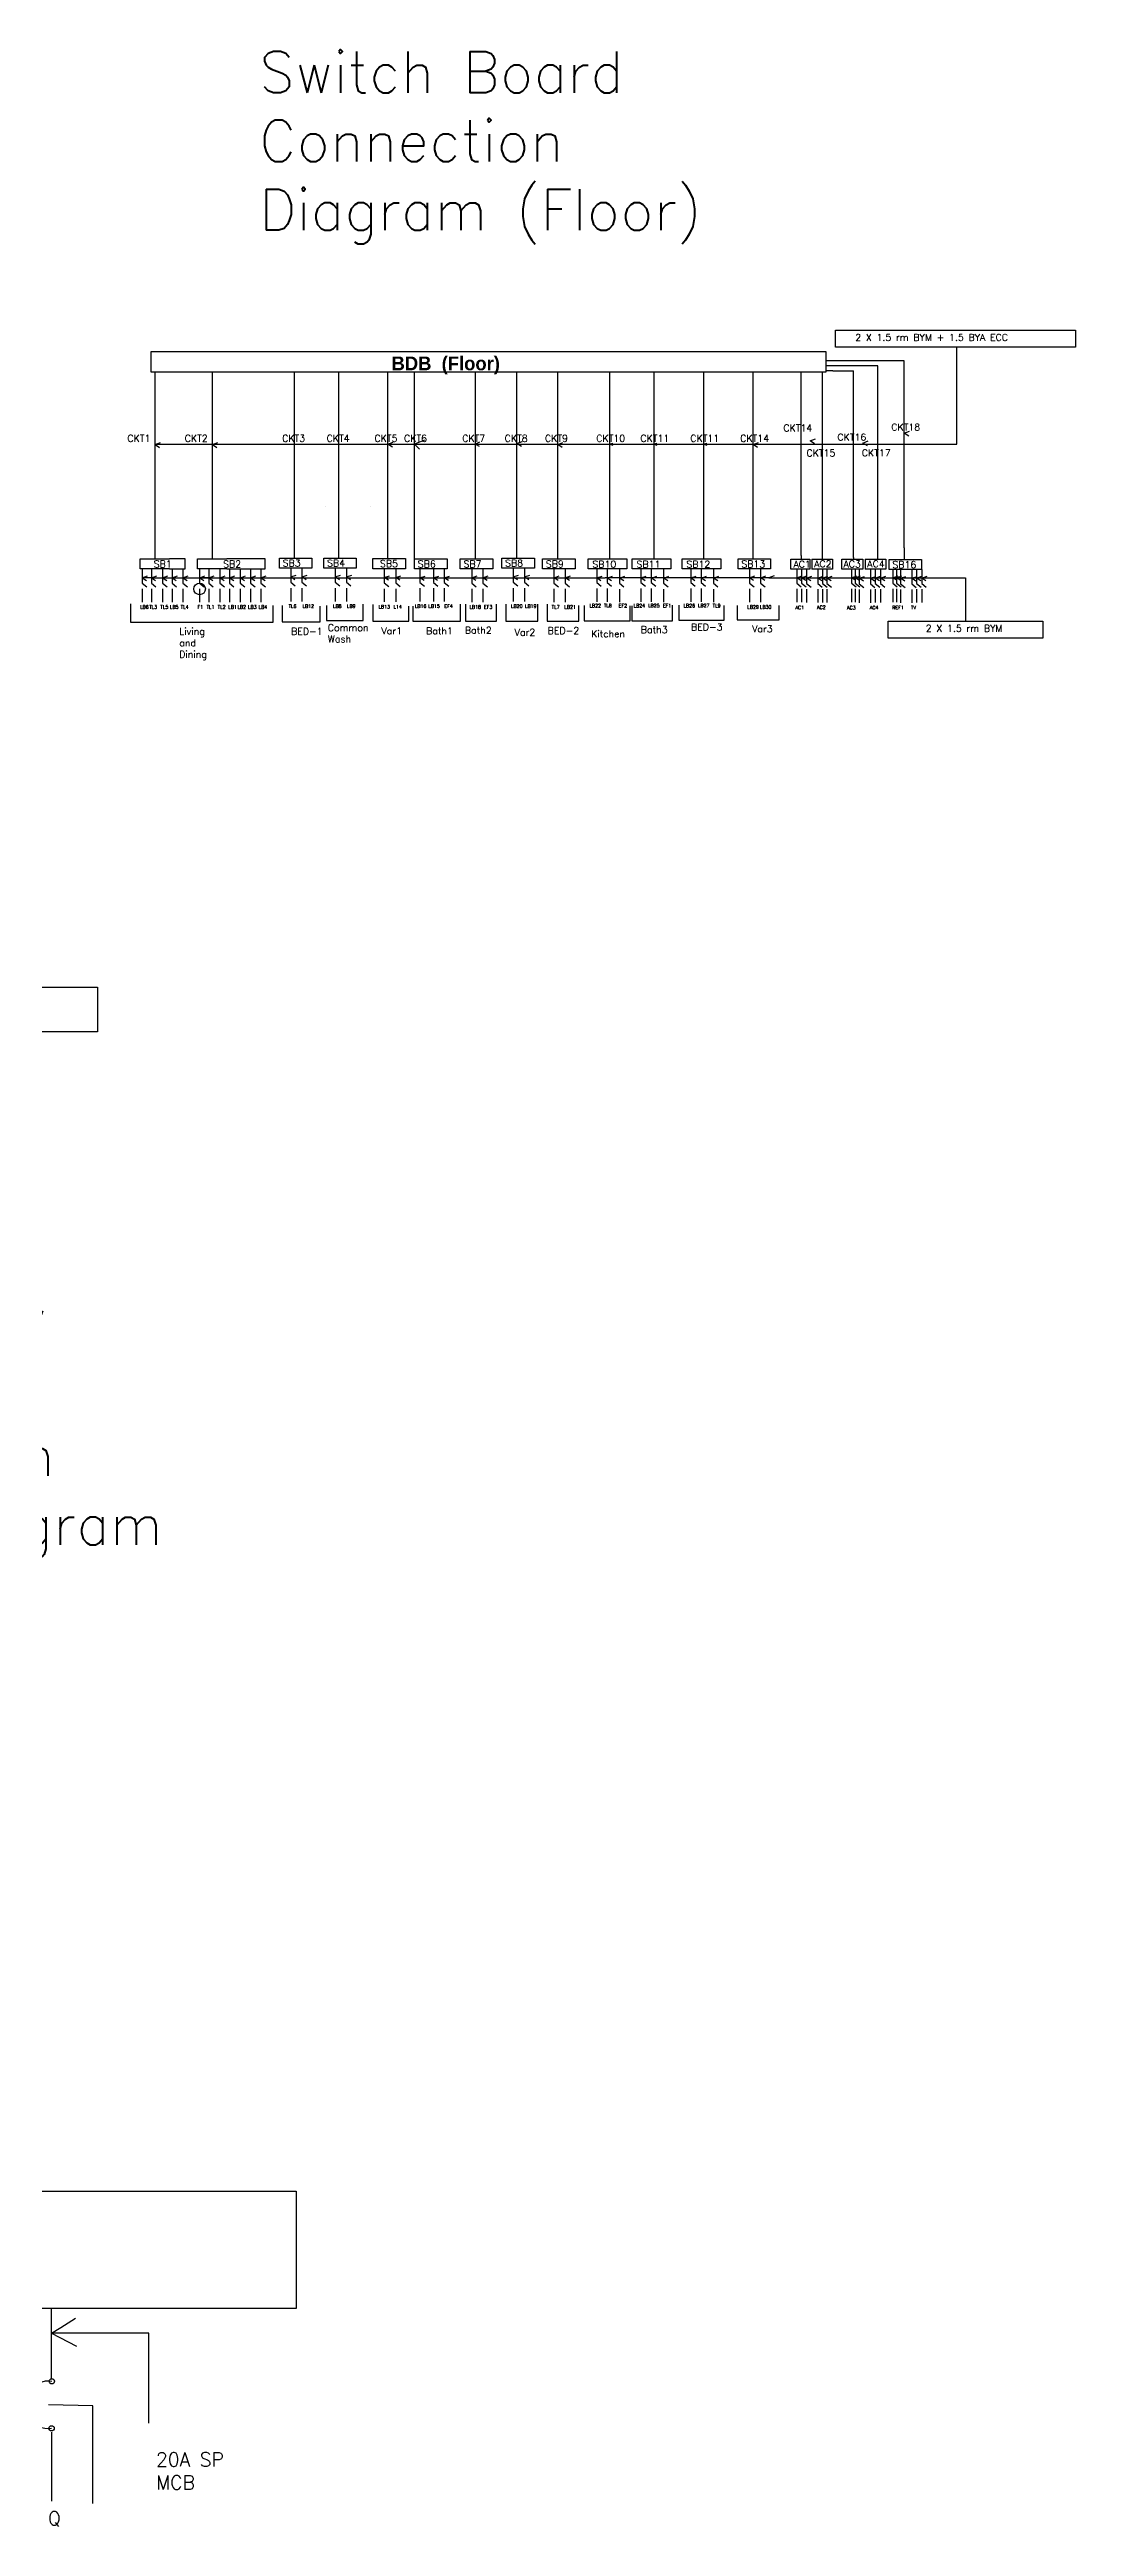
# Model space of a CAD drawing. Header units: inches. Extents: x -5358 to 9574, y -9596 to -60.
# Drawn here: x 5692 to 7482, y -4936 to -614 of the extents above; entities that cross this region are included whole.
import ezdxf

# ---------------------------------------------------------------- set-up
doc = ezdxf.new("R2010")
doc.units = ezdxf.units.IN
doc.header["$LTSCALE"] = 20
doc.header["$MEASUREMENT"] = 0
doc.layers.add('Sub Distribution Board', color=131, linetype='Continuous')
doc.layers.add('Switchboard', color=131, linetype='Continuous')
doc.styles.get("Standard").update_dxf_attribs({"font": 'simplex.shx', "height": 6})

# ---------------------------------------------------------------- blocks, each defined once
blk = doc.blocks.new('arc')
at = {"layer": 'Switchboard'}
for p, q in [((0, -122), (0, 0)), ((0, -215.5), (0, -336))]:
    blk.add_line(p, q, dxfattribs=at)
for centre in [(0.5, -127), (0, -209)]:
    blk.add_circle(centre, 4.5, dxfattribs=at)
blk.add_arc((-5.5, -168), 41.4, 81.6561, 277.6452, dxfattribs=at)
blk = doc.blocks.new('TICK')
at = {"layer": 'Switchboard'}
for p, q in [((0, 0), (-43.1, 22.5)), ((-16.1, -10), (-41.9, -26.1))]:
    blk.add_line(p, q, dxfattribs=at)
blk = doc.blocks.new('TICK2')
at = {"layer": 'Switchboard'}
blk.add_line((0, 0), (-16.1, -10), dxfattribs=at)
blk.add_blockref('TICK', (0, 0), dxfattribs=at)

msp = doc.modelspace()

# ---------------------------------------------------------------- linework, layer by layer
at = {"layer": 'Switchboard'}
for p, q in [((7183, -1157), (7046.4, -1157)), ((7136.6, -1165.3), (7046.4, -1165.3)), ((7136.6, -1502.9), (7136.6, -1165.3)), ((7274.5, -1302.3), (7274.5, -1133)), ((5876.5, -1279.9), (5876.5, -1176.5)), ((5976.5, -1279.9), (5976.5, -1176.5)), ((7040.5, -1183), (7040.5, -1176.5)), ((7058.5, -1174), (7046.4, -1174)), ((7058.5, -1174), (7094.3, -1174)), ((5876.5, -1318.1), (5876.5, -1279.9)), ((5976.5, -1318.1), (5976.5, -1279.9)), ((5876.5, -1302.7), (5885.7, -1299.2)), ((5876.5, -1302.3), (6629.7, -1302.3)), ((5876.5, -1302.7), (5884.2, -1307.9)), ((5876.5, -1362.9), (5876.5, -1318.1)), ((5976.5, -1302.7), (5985.7, -1299.2)), ((5976.5, -1302.7), (5984.2, -1307.9)), ((5976.5, -1362.9), (5976.5, -1318.1)), ((7088, -1302.3), (7274.5, -1302.3)), ((5876.5, -1401.5), (5876.5, -1362.9)), ((5976.5, -1401.5), (5976.5, -1362.9)), ((5876.5, -1502.4), (5876.5, -1401.5)), ((5976.5, -1502.4), (5976.5, -1401.5)), ((6174.1, -1410.4), (6174.1, -1410.4)), ((6251.6, -1410.4), (6251.6, -1410.4)), ((7002.9, -1496.4), (7002.9, -1502.9)), ((7018.2, -1502.9), (7018.2, -1520.4)), ((7022, -1502.9), (7022, -1520.4)), ((7094.3, -1499.9), (7094.3, -1503.4)), ((7111, -1502.9), (7111, -1520.4)), ((7114.8, -1502.9), (7114.8, -1520.4)), ((7183, -1482.9), (7183, -1503.4)), ((5854, -1520.5), (5854, -1544.8)), ((5854, -1535.3), (5863.2, -1532.2)), ((5854, -1535.3), (5861.3, -1540.2)), ((5870, -1535.3), (5854, -1535.3)), ((5854, -1544.8), (5861.9, -1551.2)), ((5854, -1554.9), (5854, -1578)), ((5870, -1520.5), (5870, -1544.8)), ((5870, -1535.3), (5879.2, -1532.2)), ((5870, -1535.3), (5877.3, -1540.2)), ((5870, -1535.3), (6661.1, -1535.3)), ((5870, -1544.8), (5877.9, -1551.2)), ((5870, -1554.9), (5870, -1578)), ((5889.5, -1520.5), (5889.5, -1544.8)), ((5889.5, -1535.3), (5898.7, -1532.2)), ((5889.5, -1535.3), (5896.8, -1540.2)), ((5889.5, -1544.8), (5897.4, -1551.2)), ((5889.5, -1554.9), (5889.5, -1578)), ((5906, -1520.5), (5906, -1544.8)), ((5906, -1535.3), (5915.2, -1532.2)), ((5906, -1535.3), (5913.3, -1540.2)), ((5906, -1544.8), (5913.9, -1551.2)), ((5906, -1554.9), (5906, -1578)), ((5925, -1520.5), (5925, -1544.8)), ((5925, -1535.3), (5934.2, -1532.2)), ((5925, -1535.3), (5932.3, -1540.2)), ((5925, -1544.8), (5932.9, -1551.2)), ((5925, -1554.9), (5925, -1578)), ((5954, -1520.5), (5954, -1544.8)), ((5954, -1544.8), (5961.9, -1551.2)), ((5954, -1554.9), (5954, -1578)), ((5954.1, -1535.3), (5963.3, -1532.2)), ((5954.1, -1535.3), (5961.4, -1540.2)), ((5970, -1535.3), (5954.1, -1535.3)), ((5970, -1520.5), (5970, -1544.8)), ((5970, -1544.8), (5977.9, -1551.2)), ((5970, -1554.9), (5970, -1578)), ((5970.1, -1535.3), (5979.3, -1532.2)), ((5970.1, -1535.3), (5977.3, -1540.2)), ((5989.5, -1520.5), (5989.5, -1544.8)), ((5989.5, -1544.8), (5997.4, -1551.2)), ((5989.5, -1554.9), (5989.5, -1578)), ((5989.6, -1535.3), (5998.8, -1532.2)), ((5989.6, -1535.3), (5996.9, -1540.2)), ((6006, -1520.5), (6006, -1544.8)), ((6006, -1544.8), (6013.9, -1551.2)), ((6006, -1554.9), (6006, -1578)), ((6006.1, -1535.3), (6015.3, -1532.2)), ((6006.1, -1535.3), (6013.4, -1540.2)), ((6025, -1520.5), (6025, -1544.8)), ((6025, -1544.8), (6032.9, -1551.2)), ((6025, -1554.9), (6025, -1578)), ((6025.1, -1535.3), (6034.3, -1532.2)), ((6025.1, -1535.3), (6032.4, -1540.2)), ((6043, -1520.5), (6043, -1544.8)), ((6043, -1535.3), (6052.2, -1532.2)), ((6043, -1535.3), (6050.3, -1540.2)), ((6043, -1544.8), (6050.9, -1551.2)), ((6043, -1554.9), (6043, -1578)), ((6061, -1520.5), (6061, -1544.8)), ((6061, -1535.3), (6070.2, -1532.2)), ((6061, -1535.3), (6068.3, -1540.2)), ((6061, -1544.8), (6068.9, -1551.2)), ((6061, -1554.9), (6061, -1578)), ((6113, -1553.3), (6113, -1576.5)), ((6132.5, -1553.3), (6132.5, -1576.5)), ((6190.5, -1553.3), (6190.5, -1576.5)), ((6210, -1553.3), (6210, -1576.5)), ((6276, -1554.4), (6276, -1577.5)), ((6296, -1554.4), (6296, -1577.5)), ((6338.2, -1553.6), (6338.2, -1576.7)), ((6361.8, -1553.6), (6361.8, -1576.7)), ((6380.8, -1553.6), (6380.8, -1576.7)), ((6428.5, -1554.9), (6428.5, -1578)), ((6448, -1554.9), (6448, -1578)), ((6501, -1553.3), (6501, -1576.5)), ((6520.5, -1553.3), (6520.5, -1576.5)), ((6572, -1554.9), (6572, -1578)), ((6591.5, -1554.9), (6591.5, -1578)), ((6646.5, -1553.9), (6646.5, -1577.1)), ((6946.6, -1535.3), (6661.1, -1535.3)), ((6664.7, -1553.9), (6664.7, -1577.1)), ((6686.2, -1555.1), (6686.2, -1578.2)), ((6723.5, -1553.9), (6723.5, -1577.1)), ((6741.7, -1553.9), (6741.7, -1577.1)), ((6763.2, -1555.1), (6763.2, -1578.2)), ((6810.5, -1553.9), (6810.5, -1577.1)), ((6828.7, -1553.9), (6828.7, -1577.1)), ((6850.2, -1555.1), (6850.2, -1578.2)), ((6913, -1554.9), (6913, -1578)), ((6932.5, -1554.9), (6932.5, -1578)), ((6995.5, -1554.9), (6995.5, -1578)), ((7004, -1554.9), (7004, -1578)), ((7012.5, -1555.4), (7012.5, -1578.5)), ((7032, -1555.4), (7032, -1578.5)), ((7040.5, -1555.4), (7040.5, -1578.5)), ((7048, -1555.4), (7048, -1578.5)), ((7088, -1535.3), (7289.8, -1535.3)), ((7091, -1554.9), (7091, -1578)), ((7097.5, -1554.9), (7097.5, -1578)), ((7104.5, -1555.9), (7104.5, -1579)), ((7124, -1555.9), (7124, -1579)), ((7132.5, -1555.4), (7132.5, -1578.5)), ((7141.5, -1555.4), (7141.5, -1578.5)), ((7163, -1554.9), (7163, -1578)), ((7169.5, -1554.9), (7169.5, -1578)), ((7176.5, -1555.9), (7176.5, -1579)), ((7196, -1555.9), (7196, -1579)), ((7204.5, -1555.4), (7204.5, -1578.5)), ((7213.5, -1555.4), (7213.5, -1578.5)), ((7289.8, -1535.3), (7289.8, -1611)), ((5833.5, -1581), (5833.5, -1613)), ((6082.5, -1613), (6082.5, -1584)), ((6098, -1584), (6098, -1612.5)), ((6164.5, -1612.5), (6164.5, -1585)), ((6175.5, -1584), (6175.5, -1610)), ((6239, -1610), (6239, -1581.5)), ((6256, -1582), (6256, -1611)), ((6319, -1611), (6319, -1585)), ((6326, -1585), (6326, -1611)), ((6409, -1611), (6409, -1581.5)), ((6417.5, -1581.5), (6417.5, -1611)), ((6472, -1611), (6472, -1581.5)), ((6488, -1581.5), (6488, -1611)), ((6544, -1611), (6544, -1581.5)), ((6560, -1581.5), (6560, -1611)), ((6615.5, -1611), (6615.5, -1583.5)), ((6624.5, -1583.5), (6624.5, -1610.5)), ((6705, -1610.5), (6705, -1584.5)), ((6708, -1584.5), (6708, -1610.5)), ((6778.5, -1610.5), (6778.5, -1583)), ((6790, -1583), (6790, -1609.5)), ((6869, -1609.5), (6869, -1583.5)), ((6891.5, -1583.5), (6891.5, -1608.5)), ((6965, -1608.5), (6965, -1584)), ((5833.5, -1613), (6082.5, -1613)), ((6098, -1612.5), (6164.5, -1612.5)), ((6175.5, -1610), (6239, -1610)), ((6256, -1611), (6319, -1611)), ((6326, -1611), (6409, -1611)), ((6417.5, -1611), (6472, -1611)), ((6488, -1611), (6544, -1611)), ((6560, -1611), (6615.5, -1611)), ((6624.5, -1610.5), (6705, -1610.5)), ((6708, -1610.5), (6778.5, -1610.5)), ((6790, -1609.5), (6869, -1609.5)), ((6891.5, -1608.5), (6965, -1608.5)), ((5865.5, -4598.7), (5695.9, -4598.7)), ((5865.5, -4755.7), (5865.5, -4598.7)), ((5767.5, -4725.7), (5690.4, -4723.7)), ((5767.5, -4896.2), (5767.5, -4725.7))]:
    msp.add_line(p, q, dxfattribs=at)
for points in [[(7063, -1103.5), (7481.5, -1103.5), (7481.5, -1133), (7063, -1133)], [(5869.4, -1140.5), (7046.4, -1140.5), (7046.4, -1176.5), (5869.4, -1176.5)], [(6149.8, -1500.9), (6149.8, -1518.4), (6144.3, -1518.4), (6093.1, -1518.4), (6093.1, -1500.9), (6144.3, -1500.9)], [(6227.3, -1500.9), (6227.3, -1518.4), (6221.8, -1518.4), (6170.6, -1518.4), (6170.6, -1500.9), (6221.8, -1500.9)], [(6312.8, -1502), (6312.8, -1519.5), (6307.3, -1519.5), (6256.1, -1519.5), (6256.1, -1502), (6307.3, -1502)], [(6385.6, -1502.4), (6385.6, -1519.9), (6380.1, -1519.9), (6328.9, -1519.9), (6328.9, -1502.4), (6380.1, -1502.4)], [(6465.3, -1502.4), (6465.3, -1519.9), (6459.8, -1519.9), (6408.6, -1519.9), (6408.6, -1502.4), (6459.8, -1502.4)], [(6537.8, -1500.9), (6537.8, -1518.4), (6532.3, -1518.4), (6481.1, -1518.4), (6481.1, -1500.9), (6532.3, -1500.9)], [(6608.8, -1502.4), (6608.8, -1519.9), (6603.3, -1519.9), (6552.1, -1519.9), (6552.1, -1502.4), (6603.3, -1502.4)], [(6694.5, -1502.4), (6699, -1502.4), (6699, -1519.9), (6694.5, -1519.9), (6669.5, -1519.9), (6631.5, -1519.9), (6631.5, -1502.4), (6669.5, -1502.4)], [(6771.5, -1502.4), (6776, -1502.4), (6776, -1519.9), (6771.5, -1519.9), (6746.5, -1519.9), (6708.5, -1519.9), (6708.5, -1502.4), (6746.5, -1502.4)], [(6858.5, -1502.4), (6863, -1502.4), (6863, -1519.9), (6858.5, -1519.9), (6833.5, -1519.9), (6795.5, -1519.9), (6795.5, -1502.4), (6833.5, -1502.4)], [(6949.8, -1502.4), (6949.8, -1519.9), (6944.3, -1519.9), (6893.1, -1519.9), (6893.1, -1502.4), (6944.3, -1502.4)], [(7213.3, -1503.4), (7213.3, -1520.9), (7207.8, -1520.9), (7156.6, -1520.9), (7156.6, -1503.4), (7207.8, -1503.4)], [(7155, -1611), (7424.5, -1611), (7424.5, -1640.5), (7155, -1640.5)], [(5493.5, -2250), (5776, -2250), (5776, -2327.5), (5493.5, -2327.5)], [(2307.2, -4350.7), (6122.6, -4350.7), (6122.6, -4555.7), (2307.2, -4555.7)]]:
    msp.add_lwpolyline(points, close=True, dxfattribs=at)
for points in [[(7183, -1482.9), (7183, -1382), (7183, -1343.4), (7183, -1298.6), (7183, -1260.4), (7183, -1157)], [(6119.5, -1500.9), (6119.5, -1400), (6119.5, -1361.4), (6119.5, -1316.6), (6119.5, -1278.3), (6119.5, -1176.5)], [(6197, -1500.9), (6197, -1400), (6197, -1361.4), (6197, -1316.6), (6197, -1278.3), (6197, -1176.5)], [(6282.5, -1502), (6282.5, -1401), (6282.5, -1362.4), (6282.5, -1317.7), (6282.5, -1279.4), (6282.5, -1176.5)], [(6328.9, -1502.4), (6328.9, -1401.5), (6328.9, -1362.9), (6328.9, -1318.1), (6328.9, -1279.9), (6328.9, -1185.2), (6328.9, -1176.5)], [(6435, -1502.4), (6435, -1401.5), (6435, -1362.9), (6435, -1318.1), (6435, -1279.9), (6435, -1176.5)], [(6507.5, -1500.9), (6507.5, -1400), (6507.5, -1361.4), (6507.5, -1316.6), (6507.5, -1278.3), (6507.5, -1176.5)], [(6578.5, -1502.4), (6578.5, -1401.5), (6578.5, -1362.9), (6578.5, -1318.1), (6578.5, -1279.9), (6578.5, -1176.5)], [(6669.5, -1502.4), (6669.5, -1401.5), (6669.5, -1362.9), (6669.5, -1318.1), (6669.5, -1176.5)], [(6746.5, -1502.4), (6746.5, -1401.5), (6746.5, -1362.9), (6746.5, -1318.1), (6746.5, -1176.5)], [(6833.5, -1502.4), (6833.5, -1401.5), (6833.5, -1362.9), (6833.5, -1318.1), (6833.5, -1176.5)], [(6919.5, -1502.4), (6919.5, -1401.5), (6919.5, -1362.9), (6919.5, -1318.1), (6919.5, -1279.9), (6919.5, -1176.5)], [(7002.9, -1496.4), (7002.9, -1395.5), (7002.9, -1356.9), (7002.9, -1312.1), (7002.9, -1273.9), (7002.9, -1176.5)], [(7040.5, -1502.9), (7040.5, -1402), (7040.5, -1363.4), (7040.5, -1318.6), (7040.5, -1280.4), (7040.5, -1183)], [(7094.3, -1499.9), (7094.3, -1399), (7094.3, -1360.4), (7094.3, -1315.6), (7094.3, -1277.4), (7094.3, -1174)], [(6346.5, -1295.5), (6328.9, -1302.3), (6337.3, -1310.7)], [(7026.7, -1301.9), (7019, -1296.7), (7028.2, -1293.2)], [(7118.7, -1305.4), (7111, -1300.2), (7120.2, -1296.7)], [(7190.7, -1288.4), (7183, -1283.2), (7192.2, -1279.7)], [(6290.2, -1307.4), (6282.5, -1302.3), (6291.7, -1298.7)], [(6442, -1299), (6435, -1302.3), (6441.5, -1305.5)], [(6515.2, -1306.4), (6507.5, -1301.2), (6516.7, -1297.6)], [(6586.2, -1307.9), (6578.5, -1302.7), (6587.7, -1299.2)], [(6629.7, -1302.3), (7074, -1302.3), (7088, -1302.3)], [(6674.5, -1301), (6669.5, -1302.3), (6674.5, -1304)], [(6751.5, -1301), (6746.5, -1302.3), (6751.5, -1304)], [(6838.5, -1301), (6833.5, -1302.3), (6838.5, -1304)], [(6927.2, -1307.9), (6919.5, -1302.7), (6928.7, -1299.2)], [(5901.3, -1519.9), (5850.1, -1519.9), (5850.1, -1502.4), (5901.3, -1502.4)], [(5901.3, -1519.9), (5929, -1519.9), (5929, -1502.4), (5901.3, -1502.4)], [(6001.3, -1519.9), (5950.1, -1519.9), (5950.1, -1502.4), (6001.3, -1502.4)], [(6001.3, -1519.9), (6068.5, -1519.9), (6068.5, -1502.4), (6001.3, -1502.4)], [(7018.2, -1520.4), (6985, -1520.4), (6985, -1502.9), (7018.2, -1502.9)], [(7022, -1502.9), (7043.8, -1502.9), (7057.8, -1502.9), (7057.8, -1520.4), (7043.8, -1520.4), (7022, -1520.4)], [(7111, -1520.4), (7074, -1520.4), (7074, -1502.9), (7111, -1502.9)], [(7114.8, -1502.9), (7136.6, -1502.9), (7150.6, -1502.9), (7150.6, -1520.4), (7136.6, -1520.4), (7114.8, -1520.4)], [(6113, -1519), (6113, -1543.2), (6120.9, -1549.7)], [(6120.3, -1538.7), (6113.1, -1533.8), (6122.3, -1530.7)], [(6132.5, -1519), (6132.5, -1543.2), (6140.4, -1549.7)], [(6139.9, -1538.7), (6132.6, -1533.8), (6141.8, -1530.7)], [(6190.5, -1519), (6190.5, -1543.2), (6198.4, -1549.7)], [(6197.8, -1538.7), (6190.6, -1533.8), (6199.8, -1530.7)], [(6210, -1519), (6210, -1543.2), (6217.9, -1549.7)], [(6217.4, -1538.7), (6210.1, -1533.8), (6219.3, -1530.7)], [(6276, -1520), (6276, -1544.3), (6283.9, -1550.8)], [(6283.3, -1539.8), (6276.1, -1534.9), (6285.3, -1531.8)], [(6296, -1520), (6296, -1544.3), (6303.8, -1550.8)], [(6303.3, -1539.8), (6296, -1534.9), (6305.2, -1531.8)], [(6338.2, -1519.2), (6338.2, -1543.5), (6346.1, -1550)], [(6345.5, -1540.3), (6338.3, -1535.3), (6347.5, -1532.3)], [(6361.8, -1519.2), (6361.8, -1543.5), (6369.6, -1550)], [(6369.1, -1540.3), (6361.8, -1535.3), (6371, -1532.3)], [(6380.8, -1519.2), (6380.8, -1543.5), (6388.6, -1550)], [(6388.1, -1540.3), (6380.8, -1535.3), (6390, -1532.3)], [(6428.5, -1520.5), (6428.5, -1544.8), (6436.4, -1551.2)], [(6435.8, -1540.2), (6428.6, -1535.3), (6437.8, -1532.2)], [(6448, -1520.5), (6448, -1544.8), (6455.9, -1551.2)], [(6455.4, -1540.2), (6448.1, -1535.3), (6457.3, -1532.2)], [(6501, -1519), (6501, -1543.2), (6508.9, -1549.7)], [(6508.3, -1538.7), (6501.1, -1533.8), (6510.3, -1530.7)], [(6520.5, -1519), (6520.5, -1543.2), (6528.4, -1549.7)], [(6527.9, -1538.7), (6520.6, -1533.8), (6529.8, -1530.7)], [(6572, -1520.5), (6572, -1544.8), (6579.9, -1551.2)], [(6579.3, -1540.2), (6572.1, -1535.3), (6581.3, -1532.2)], [(6591.5, -1520.5), (6591.5, -1544.8), (6599.4, -1551.2)], [(6598.9, -1540.2), (6591.6, -1535.3), (6600.8, -1532.2)], [(6646.5, -1519.6), (6646.5, -1543.8), (6654.4, -1550.3)], [(6653.8, -1540.5), (6646.6, -1535.6), (6655.8, -1532.5)], [(6664.7, -1519.6), (6664.7, -1543.8), (6672.5, -1550.3)], [(6672.3, -1540.8), (6665, -1535.9), (6674.2, -1532.8)], [(6686.2, -1520.7), (6686.2, -1545), (6694.1, -1551.4)], [(6693.7, -1540.8), (6686.4, -1535.9), (6695.6, -1532.8)], [(6723.5, -1519.6), (6723.5, -1543.8), (6731.4, -1550.3)], [(6730.8, -1540.5), (6723.6, -1535.6), (6732.8, -1532.5)], [(6741.7, -1519.6), (6741.7, -1543.8), (6749.5, -1550.3)], [(6749.3, -1540.8), (6742, -1535.9), (6751.2, -1532.8)], [(6763.2, -1520.7), (6763.2, -1545), (6771.1, -1551.4)], [(6770.7, -1540.8), (6763.4, -1535.9), (6772.6, -1532.8)], [(6810.5, -1519.6), (6810.5, -1543.8), (6818.4, -1550.3)], [(6817.8, -1540.5), (6810.6, -1535.6), (6819.8, -1532.5)], [(6828.7, -1519.6), (6828.7, -1543.8), (6836.5, -1550.3)], [(6836.3, -1540.8), (6829, -1535.9), (6838.2, -1532.8)], [(6850.2, -1520.7), (6850.2, -1545), (6858.1, -1551.4)], [(6857.7, -1540.8), (6850.4, -1535.9), (6859.6, -1532.8)], [(6913, -1520.5), (6913, -1544.8), (6920.9, -1551.2)], [(6920.3, -1540.2), (6913.1, -1535.3), (6922.3, -1532.2)], [(6932.5, -1520.5), (6932.5, -1544.8), (6940.4, -1551.2)], [(6939.9, -1540.2), (6932.6, -1535.3), (6941.8, -1532.2)], [(6955.8, -1532.2), (6946.6, -1535.3), (7088, -1535.3)], [(6995.5, -1520.5), (6995.5, -1544.8), (7003.3, -1551.2)], [(7002.8, -1540.2), (6995.5, -1535.3), (7004.7, -1532.2)], [(7004, -1520.5), (7004, -1544.8), (7011.8, -1551.2)], [(7011.3, -1540.2), (7004, -1535.3), (7013.2, -1532.2)], [(7012.5, -1521), (7012.5, -1545.3), (7020.4, -1551.7)], [(7019.8, -1540.7), (7012.5, -1535.8), (7021.8, -1532.7)], [(7032, -1521), (7032, -1545.3), (7039.9, -1551.7)], [(7039.3, -1540.7), (7032, -1535.8), (7041.3, -1532.7)], [(7040.5, -1521), (7040.5, -1545.3), (7048.3, -1551.7)], [(7047.8, -1540.7), (7040.5, -1535.8), (7049.7, -1532.7)], [(7048, -1521), (7048, -1545.3), (7055.8, -1551.7)], [(7055.3, -1540.7), (7048, -1535.8), (7057.2, -1532.7)], [(7091, -1520.5), (7091, -1544.8), (7098.8, -1551.2)], [(7098.3, -1540.2), (7091, -1535.3), (7100.2, -1532.2)], [(7097.5, -1520.5), (7097.5, -1544.8), (7105.3, -1551.2)], [(7104.8, -1540.2), (7097.5, -1535.3), (7106.7, -1532.2)], [(7104.5, -1521.5), (7104.5, -1545.8), (7112.4, -1552.2)], [(7111.8, -1541.2), (7104.5, -1536.3), (7113.8, -1533.2)], [(7124, -1521.5), (7124, -1545.8), (7131.9, -1552.2)], [(7131.3, -1541.2), (7124, -1536.3), (7133.3, -1533.2)], [(7132.5, -1521), (7132.5, -1545.3), (7140.3, -1551.7)], [(7139.8, -1540.7), (7132.5, -1535.8), (7141.7, -1532.7)], [(7141.5, -1521), (7141.5, -1545.3), (7149.3, -1551.7)], [(7148.8, -1540.7), (7141.5, -1535.8), (7150.7, -1532.7)], [(7163, -1520.5), (7163, -1544.8), (7170.8, -1551.2)], [(7170.3, -1540.2), (7163, -1535.3), (7172.2, -1532.2)], [(7169.5, -1520.5), (7169.5, -1544.8), (7177.3, -1551.2)], [(7176.8, -1540.2), (7169.5, -1535.3), (7178.7, -1532.2)], [(7176.5, -1521.5), (7176.5, -1545.8), (7184.4, -1552.2)], [(7183.8, -1541.2), (7176.5, -1536.3), (7185.8, -1533.2)], [(7196, -1521.5), (7196, -1545.8), (7203.9, -1552.2)], [(7203.3, -1541.2), (7196, -1536.3), (7205.3, -1533.2)], [(7204.5, -1521), (7204.5, -1545.3), (7212.3, -1551.7)], [(7211.8, -1540.7), (7204.5, -1535.8), (7213.7, -1532.7)], [(7213.5, -1521), (7213.5, -1545.3), (7221.3, -1551.7)], [(7220.8, -1540.7), (7213.5, -1535.8), (7222.7, -1532.7)]]:
    msp.add_lwpolyline(points, dxfattribs=at)
msp.add_circle((5954, -1554.9), 10.1, dxfattribs=at)

# ---------------------------------------------------------------- block references
msp.add_blockref('arc', (5695.9, -4555.7), dxfattribs=at)
at = {"layer": 'Switchboard', "rotation": 180}
msp.add_blockref('TICK2', (5695.9, -4598.7), dxfattribs=at)

# ---------------------------------------------------------------- texts
at = {"layer": 'Sub Distribution Board', "insert": (6288.8, -1109.3), "char_height": 24, "width": 1245.666, "attachment_point": 1}
msp.add_mtext('{\\fSitka Display Semibold|b0|i0|c0|p2;\\PBDB  (Floor)}', dxfattribs=at)
at = {"layer": 'Switchboard', "attachment_point": 1}
for s, insert, char_height, width in [('Switch Board Connection Diagram (Floor)', (6058, -617), 72, 1052.086), ('2 X 1.5 rm BYM + 1.5 BYA ECC', (7097.5, -1110), 12, 345.019), ('CKT1', (5828, -1286), 12, 58.235), ('CKT2', (5928, -1286), 12, 58.235), ('CKT3', (6098, -1286), 12, 58.235), ('CKT4', (6175.5, -1286), 12, 58.235), ('CKT5', (6259, -1286), 12, 58.235), ('CKT6', (6310.5, -1286), 12, 58.235), ('CKT7', (6412, -1286), 12, 58.235), ('CKT8', (6486, -1286), 12, 58.235), ('CKT9', (6556.3, -1286), 12, 58.235), ('CKT10', (6645.8, -1286), 12, 58.235), ('CKT11', (6722.8, -1286), 12, 58.235), ('CKT11', (6809.8, -1286), 12, 58.235), ('CKT14', (6896.8, -1286), 12, 58.235), ('CKT14', (6972.1, -1267.9), 12, 58.235), ('CKT16', (7066.3, -1284), 12, 58.235), ('CKT18', (7160.3, -1266.5), 12, 58.235), ('CKT15', (7012.5, -1311.5), 12, 58.235), ('CKT17', (7108.9, -1311.4), 12, 58.235), ('SB1', (5874, -1505.4), 12, 44.121), ('SB2', (5995, -1505.4), 12, 44.121), ('SB3', (6098.8, -1503.8), 12, 44.121), ('SB4', (6176.3, -1503.8), 12, 44.121), ('SB5', (6268.5, -1504.9), 12, 44.121), ('SB6', (6334.5, -1505.4), 12, 44.121), ('SB7', (6414.3, -1505.4), 12, 44.121), ('SB8', (6486.8, -1503.8), 12, 44.121), ('SB9', (6557.8, -1505.4), 12, 44.121), ('SB10', (6639, -1505.7), 12, 44.121), ('SB11', (6716, -1505.7), 12, 44.121), ('SB12', (6803, -1505.7), 12, 44.121), ('SB13', (6898.8, -1505.4), 12, 44.121), ('AC1', (6989.6, -1505.7), 12, 44.121), ('AC2', (7025.7, -1505.1), 12, 44.121), ('AC3', (7076.9, -1505.2), 12, 44.121), ('AC4', (7118.5, -1505.1), 12, 44.121), ('SB16', (7162.2, -1506.4), 12, 44.121), ('LB6', (5850.2, -1583.4), 6, 17.751), ('TL3', (5866.2, -1583.4), 6, 17.751), ('TL5', (5885.7, -1583.4), 6, 17.751), ('LB5', (5902.2, -1583.4), 6, 17.751), ('TL4', (5921.2, -1583.4), 6, 17.751), ('F1', (5950.2, -1583.4), 6, 17.751), ('TL1', (5966.2, -1583.4), 6, 17.751), ('TL2', (5985.7, -1583.4), 6, 17.751), ('LB1', (6004, -1583.4), 6, 17.751), ('LB2', (6020, -1583.4), 6, 17.751), ('LB3', (6038.5, -1583.4), 6, 17.751), ('LB4', (6057, -1583.4), 6, 17.751), ('TL6', (6109.2, -1581.9), 6, 17.751), ('LB12', (6133.5, -1581.9), 6, 17.751), ('LB8', (6186.7, -1581.9), 6, 17.751), ('LB9', (6211, -1581.9), 6, 17.751), ('LB13', (6266, -1582.9), 6, 17.751), ('L14', (6292.2, -1582.9), 6, 17.751), ('LB16', (6329.4, -1581.8), 6, 17.751), ('LB15', (6352.9, -1581.8), 6, 17.751), ('EF4', (6380.8, -1581.8), 6, 17.751), ('LB18', (6424.7, -1583.4), 6, 17.751), ('EF3', (6450, -1583.4), 6, 17.751), ('LB20', (6497.2, -1581.9), 6, 17.751), ('LB19', (6521.5, -1581.9), 6, 17.751), ('TL7', (6568.2, -1583.4), 6, 17.751), ('LB21', (6590.2, -1583.4), 6, 17.751), ('LB22', (6634, -1581.1), 6, 17.751), ('TL8', (6659.2, -1580.9), 6, 17.751), ('EF2', (6685, -1581.1), 6, 17.751), ('LB24', (6711, -1581.1), 6, 17.751), ('LB25', (6736.2, -1580.9), 6, 17.751), ('EF1', (6762, -1581.1), 6, 17.751), ('LB26', (6798, -1581.1), 6, 17.751), ('LB27', (6823.2, -1580.9), 6, 17.751), ('TL9', (6849, -1581.1), 6, 17.751), ('LB29', (6909.2, -1583.4), 6, 17.751), ('LB30', (6931.2, -1583.4), 6, 17.751), ('AC1', (6993, -1584.3), 6, 17.751), ('AC2', (7030.7, -1583.9), 6, 17.751), ('AC3', (7083, -1584.5), 6, 17.751), ('AC4', (7122.7, -1584.4), 6, 17.751), ('REF1', (7162, -1584.4), 6, 17.751), ('TV', (7194.7, -1584.4), 6, 17.751), ('Living and Dining', (5918.5, -1623), 12, 58.235), ('BED-1', (6113.5, -1623), 12, 44.121), ('Common\\PWash', (6177.6, -1616.3), 12, 44.121), ('Var1', (6271, -1622), 12, 44.121), ('Bath1', (6349, -1622), 12, 44.121), ('Bath2', (6416.7, -1620.9), 12, 44.121), ('Var2', (6503.5, -1624.5), 12, 44.121), ('BED-2', (6561, -1621.6), 12, 44.121), ('Kitchen', (6636.9, -1627.2), 12, 44.121), ('Bath3', (6723.5, -1620), 12, 44.121), ('BED-3', (6811, -1615.5), 12, 44.121), ('Var3', (6917.5, -1618.5), 12, 44.121), ('2 X 1.5 rm BYM', (7220.5, -1617.5), 12, 166.601), ('Emergency Sub Distribution Board Diagram', (5161.5, -2790.8), 72, 796), ('20A SP MCB', (5878, -4807.2), 24, 148.5), ('Q', (5689.5, -4909.7), 24, 41.5)]:
    msp.add_mtext(s, dxfattribs=dict(at, insert=insert, char_height=char_height, width=width))

doc.saveas('drawing.dxf')
